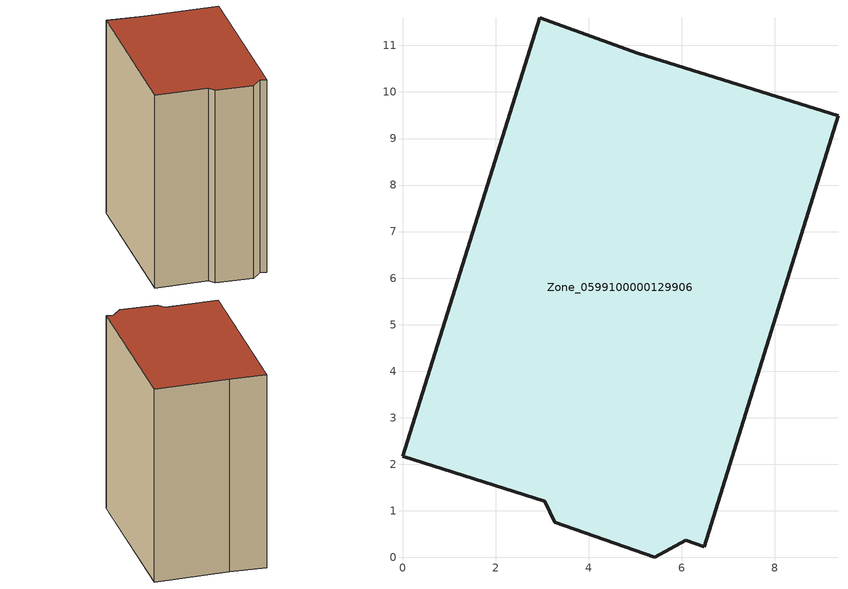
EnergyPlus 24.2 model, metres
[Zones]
Zone_0599100000129906
 floor ground (C_G): 9.36,9.49 6.49,0.23 6.09,0.37 5.42,0 3.27,0.76 3.06,1.21 0,2.17 2.95,11.6 5.06,10.83 z0
 wall outside (C_F): 5.06,10.83 2.95,11.6 0,2.17 3.06,1.21 3.27,0.76 5.42,0 6.09,0.37 6.49,0.23 9.36,9.49 5.06,10.83 z0:12.51
 roof outside (C_R): 6.49,0.23 9.36,9.49 5.06,10.83 2.95,11.6 0,2.17 3.06,1.21 3.27,0.76 5.42,0 6.09,0.37 z12.51
[BUILDING]
Pand.0599100000129906: North Axis=0; Terrain=City; Loads Convergence Tolerance Value=0.04; Temperature Convergence Tolerance Value=0.4; Solar Distribution=FullExterior; Maximum Number of Warmup Days=25; Minimum Number of Warmup Days=1
[Site:Location]
Rotterdam.The.Hague.AP_ZH_NLD Design_Conditions: Latitude=51.96; Longitude=4.45; Time Zone=1; Elevation=-4.5
[SITE:GROUNDTEMPERATURE:BUILDINGSURFACE]
18, 18, 18, 18, 18, 18, 18, 18, 18, 18, 18, 18
[MATERIAL] Thermal Absorptance=0.9; Solar Absorptance=0.7; Visible Absorptance=0.7
Name | Roughness | Thickness | Conductivity | Density | Specific Heat
G.TI.1946 | MediumSmooth | 0.15 | 1 | 540 | 1210
F.TI.1946 | Rough | 0.3 | 0.857143 | 1920 | 840
R.TI.1946 | MediumRough | 0.2 | 0.1 | 1500 | 1000
[CONSTRUCTION]
C_G: G.TI.1946
C_F: F.TI.1946
C_R: R.TI.1946
[ZONE]
Zone_0599100000129906: Type=1; Multiplier=1; Ceiling Height=Autocalculate; Volume=Autocalculate; Floor Area=autocalculate; Part of Total Floor Area=Yes
[ZONEINFILTRATION:DESIGNFLOWRATE]
Infil_Zone_0599100000129906: Zone or ZoneList or Space or SpaceList=Zone_0599100000129906; Schedule=AlwaysOn; Design Flow Rate Calculation Method=Flow/Area; Flow Rate per Floor Area=0.003; Constant Term Coefficient=1; Temperature Term Coefficient=0; Velocity Term Coefficient=0; Velocity Squared Term Coefficient=0
[HVACTEMPLATE:ZONE:IDEALLOADSAIRSYSTEM]
Zone_0599100000129906: Maximum Heating Supply Air Temperature=50; Minimum Cooling Supply Air Temperature=13; Maximum Heating Supply Air Humidity Ratio=0.0156; Minimum Cooling Supply Air Humidity Ratio=0.0077; Heating Limit=NoLimit; Cooling Limit=NoLimit; Dehumidification Control Type=ConstantSensibleHeatRatio; Cooling Sensible Heat Ratio=0.7; Dehumidification Setpoint=60; Humidification Control Type=None; Humidification Setpoint=30; Outdoor Air Method=None; Outdoor Air Flow Rate per Person=0.00944; Outdoor Air Flow Rate per Zone Floor Area=0; Outdoor Air Flow Rate per Zone=0; Demand Controlled Ventilation Type=None; Outdoor Air Economizer Type=NoEconomizer; Heat Recovery Type=None; Sensible Heat Recovery Effectiveness=0.7; Latent Heat Recovery Effectiveness=0.65
[ZONECONTROL:THERMOSTAT]
ThermostatControl_Zone_0599100000129906: Zone or ZoneList=Zone_0599100000129906; Control Type Schedule=DualSetpointControlType; Control 1=Thermostat_Zone_0599100000129906; Temperature Difference Between Cutout And Setpoint=0
[THERMOSTATSETPOINT:DUALSETPOINT]
Thermostat_Zone_0599100000129906: Heating Setpoint Temperature Schedule=HeatingSetpoint_Zone_0599100000129906; Cooling Setpoint Temperature Schedule=CoolingSetpoint_Zone_0599100000129906
[SCHEDULE:COMPACT]
HeatingSetpoint_Zone_0599100000129906: Through: 12/31, For: AllDays, Until: 24:00, 21
CoolingSetpoint_Zone_0599100000129906: Through: 12/31, For: AllDays, Until: 24:00, 24
DualSetpointControlType: Through: 12/31, For: AllDays, Until: 24:00, 4
AlwaysOn: Through: 12/31, For: AllDays, Until: 24:00, 1
